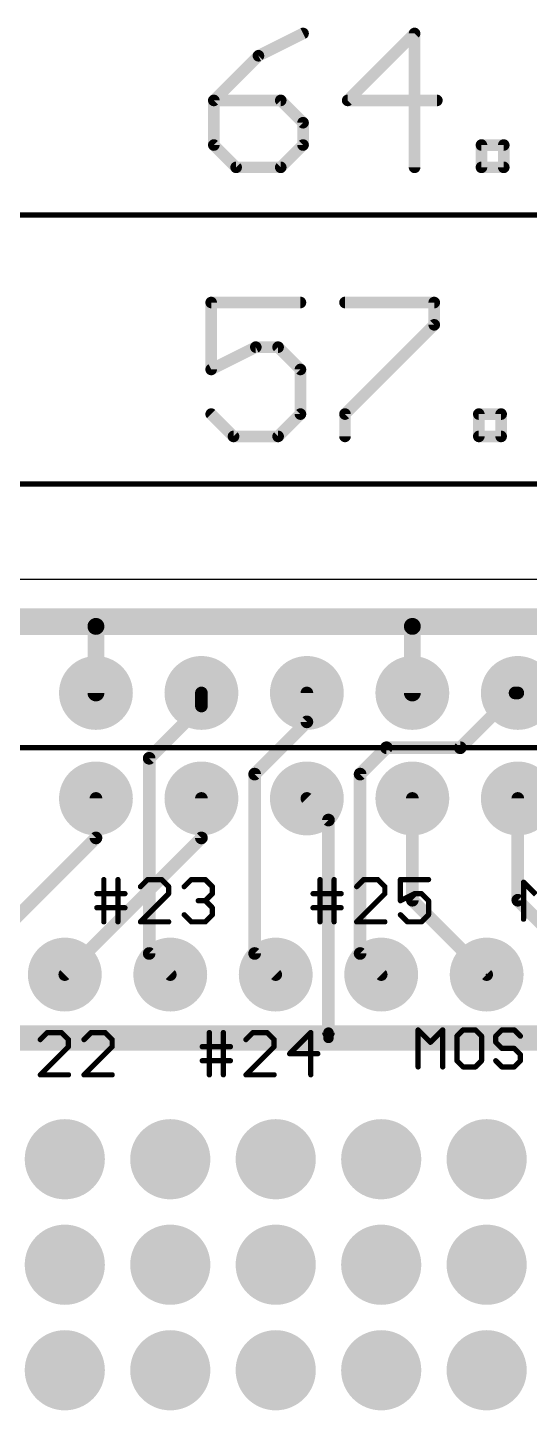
# Model space of a CAD drawing. Extents: x -5.3 to 82.2, y -21.4 to 68.5.
# Drawn here: x 21.97 to 34.05, y 35.23 to 68.52 of the extents above; entities that cross this region are included whole.
import ezdxf

# ---------------------------------------------------------------- set-up
doc = ezdxf.new("R2010")
doc.units = 0
for name, color, linetype in [('1', 12, 'CONTINUOUS'), ('16', 132, 'CONTINUOUS'), ('17', 110, 'CONTINUOUS'), ('18', 110, 'CONTINUOUS'), ('20', 40, 'CONTINUOUS'), ('21', 40, 'CONTINUOUS'), ('23', 40, 'CONTINUOUS'), ('29', 253, 'CONTINUOUS'), ('47', 253, 'CONTINUOUS')]:
    doc.layers.add(name, color=color, linetype=linetype)

# ---------------------------------------------------------------- blocks, each defined once
blk = doc.blocks.new('ROUNDP')
at = {"const_width": 0.5}
blk.add_lwpolyline([(0, -0.25, 1), (0, 0.25, 1), (0, -0.25)], format="xyb", dxfattribs=at)
blk = doc.blocks.new('ROUNDV')
at = {"const_width": 0.5}
blk.add_lwpolyline([(0, -0.25, 1), (0, 0.25, 1), (0, -0.25)], format="xyb", dxfattribs=at)

msp = doc.modelspace()

# ---------------------------------------------------------------- linework, layer by layer
at = {"layer": '1'}
for points, const_width in [([(12.639, 54.229), (57.404, 54.229)], 0.6096), ([(28.69, 51.804), (28.69, 52.5)], 0.3048), ([(32.385, 51.181), (33.704, 52.5)], 0.3048), ([(33.704, 52.5), (33.77, 52.5)], 0.3048), ([(27.432, 50.546), (28.69, 51.804)], 0.3048), ([(29.972, 50.546), (30.607, 51.181)], 0.3048), ([(30.607, 51.181), (32.385, 51.181)], 0.3048), ([(27.432, 46.228), (27.432, 50.546)], 0.3048), ([(29.972, 46.228), (29.972, 50.546)], 0.3048), ([(23.61, 49.01), (23.61, 49.96)], 0.3048), ([(26.15, 49.01), (26.15, 49.96)], 0.3048), ([(28.69, 49.96), (29.21, 49.44)], 0.3048), ([(31.23, 47.51), (31.23, 49.96)], 0.3048), ([(33.77, 47.51), (33.77, 49.96)], 0.3048), ([(29.21, 49.44), (29.21, 44.323)], 0.3048), ([(20.32, 45.72), (23.61, 49.01)], 0.3048), ([(22.86, 45.72), (26.15, 49.01)], 0.3048), ([(33.02, 45.72), (31.23, 47.51)], 0.3048), ([(35.56, 45.72), (33.77, 47.51)], 0.3048), ([(27.94, 45.72), (27.432, 46.228)], 0.3048), ([(30.48, 45.72), (29.972, 46.228)], 0.3048), ([(29.21, 44.196), (3.683, 44.196)], 0.6096), ([(38.989, 44.196), (29.21, 44.196)], 0.6096), ([(29.21, 44.323), (29.21, 44.196)], 0.254)]:
    msp.add_lwpolyline(points, dxfattribs=dict(at, const_width=const_width))
for points, const_width in [([(28.7662, 52.5, 1), (28.6138, 52.5)], 0.1524), ([(33.704, 52.5762, 1), (33.704, 52.4238)], 0.1524), ([(33.7579, 52.4461, 1), (33.6501, 52.5539)], 0.1524), ([(33.77, 52.4238, 1), (33.77, 52.5762)], 0.1524), ([(28.7439, 51.7501, 1), (28.6361, 51.8579)], 0.1524), ([(28.6138, 51.804, 1), (28.7662, 51.804)], 0.1524), ([(30.607, 51.2572, 1), (30.607, 51.1048)], 0.1524), ([(30.6609, 51.1271, 1), (30.5531, 51.2349)], 0.1524), ([(32.3311, 51.2349, 1), (32.4389, 51.1271)], 0.1524), ([(32.385, 51.1048, 1), (32.385, 51.2572)], 0.1524), ([(27.5082, 50.546, 1), (27.3558, 50.546)], 0.1524), ([(27.3781, 50.5999, 1), (27.4859, 50.4921)], 0.1524), ([(30.0482, 50.546, 1), (29.8958, 50.546)], 0.1524), ([(29.9181, 50.5999, 1), (30.0259, 50.4921)], 0.1524), ([(23.6862, 49.96, 1), (23.5338, 49.96)], 0.1524), ([(26.2262, 49.96, 1), (26.0738, 49.96)], 0.1524), ([(28.7439, 50.0139, 1), (28.6361, 49.9061)], 0.1524), ([(31.3062, 49.96, 1), (31.1538, 49.96)], 0.1524), ([(33.8462, 49.96, 1), (33.6938, 49.96)], 0.1524), ([(29.2862, 49.44, 1), (29.1338, 49.44)], 0.1524), ([(29.1561, 49.3861, 1), (29.2639, 49.4939)], 0.1524), ([(23.5338, 49.01, 1), (23.6862, 49.01)], 0.1524), ([(23.6639, 48.9561, 1), (23.5561, 49.0639)], 0.1524), ([(26.0738, 49.01, 1), (26.2262, 49.01)], 0.1524), ([(26.2039, 48.9561, 1), (26.0961, 49.0639)], 0.1524), ([(31.2839, 47.5639, 1), (31.1761, 47.4561)], 0.1524), ([(33.8239, 47.5639, 1), (33.7161, 47.4561)], 0.1524), ([(31.1538, 47.51, 1), (31.3062, 47.51)], 0.1524), ([(33.6938, 47.51, 1), (33.8462, 47.51)], 0.1524), ([(27.4859, 46.2819, 1), (27.3781, 46.1741)], 0.1524), ([(27.3558, 46.228, 1), (27.5082, 46.228)], 0.1524), ([(30.0259, 46.2819, 1), (29.9181, 46.1741)], 0.1524), ([(29.8958, 46.228, 1), (30.0482, 46.228)], 0.1524), ([(22.8061, 45.7739, 1), (22.9139, 45.6661)], 0.1524), ([(27.8861, 45.6661, 1), (27.9939, 45.7739)], 0.1524), ([(30.4261, 45.6661, 1), (30.5339, 45.7739)], 0.1524), ([(32.9661, 45.6661, 1), (33.0739, 45.7739)], 0.1524), ([(29.21, 44.3484, 1), (29.21, 44.0436)], 0.3048), ([(29.21, 44.0436, 1), (29.21, 44.3484)], 0.3048), ([(29.1338, 44.323, 1), (29.2862, 44.323)], 0.1524), ([(29.2735, 44.323, 1), (29.1465, 44.323)], 0.127), ([(29.1465, 44.196, 1), (29.2735, 44.196)], 0.127)]:
    msp.add_lwpolyline(points, format="xyb", dxfattribs=dict(at, const_width=const_width))
at = {"layer": '16'}
for points, const_width in [([(19.939, 54.102), (23.61, 54.102)], 0.4064), ([(23.61, 52.5), (23.61, 54.102)], 0.4064), ([(23.61, 54.102), (31.23, 54.102)], 0.4064), ([(31.23, 52.5), (31.23, 54.102)], 0.4064), ([(31.23, 54.102), (37.592, 54.102)], 0.4064), ([(26.15, 52.185), (26.15, 52.5)], 0.3048), ([(24.892, 50.927), (26.15, 52.185)], 0.3048), ([(24.892, 46.228), (24.892, 50.927)], 0.3048), ([(25.4, 45.72), (24.892, 46.228)], 0.3048)]:
    msp.add_lwpolyline(points, dxfattribs=dict(at, const_width=const_width))
for points, const_width in [([(23.7116, 54.102, 1), (23.5084, 54.102)], 0.2032), ([(23.61, 54.2036, 1), (23.61, 54.0004)], 0.2032), ([(23.61, 54.0004, 1), (23.61, 54.2036)], 0.2032), ([(31.3316, 54.102, 1), (31.1284, 54.102)], 0.2032), ([(31.23, 54.2036, 1), (31.23, 54.0004)], 0.2032), ([(31.23, 54.0004, 1), (31.23, 54.2036)], 0.2032), ([(23.5084, 52.5, 1), (23.7116, 52.5)], 0.2032), ([(26.2262, 52.5, 1), (26.0738, 52.5)], 0.1524), ([(31.1284, 52.5, 1), (31.3316, 52.5)], 0.2032), ([(26.0738, 52.185, 1), (26.2262, 52.185)], 0.1524), ([(26.2039, 52.1311, 1), (26.0961, 52.2389)], 0.1524), ([(24.9682, 50.927, 1), (24.8158, 50.927)], 0.1524), ([(24.8381, 50.9809, 1), (24.9459, 50.8731)], 0.1524), ([(24.9459, 46.2819, 1), (24.8381, 46.1741)], 0.1524), ([(24.8158, 46.228, 1), (24.9682, 46.228)], 0.1524), ([(25.3461, 45.6661, 1), (25.4539, 45.7739)], 0.1524)]:
    msp.add_lwpolyline(points, format="xyb", dxfattribs=dict(at, const_width=const_width))
at = {"layer": '20'}
msp.add_line((62, 55.23), (3, 55.23), dxfattribs=at)
at = {"layer": '21', "const_width": 0.0635}
for points in [[(23.832, 48.0069, 1), (23.7685, 48.0069)], [(24.171, 48.0069, 1), (24.1075, 48.0069)], [(24.8527, 48.0386, 1), (24.8527, 47.9751)], [(24.8752, 47.9844, 1), (24.8303, 48.0293)], [(25.2142, 48.0293, 1), (25.1693, 47.9844)], [(25.1917, 47.9751, 1), (25.1917, 48.0386)], [(25.9052, 48.0386, 1), (25.9052, 47.9751)], [(25.9277, 47.9844, 1), (25.8828, 48.0293)], [(26.2666, 48.0293, 1), (26.2217, 47.9844)], [(26.2442, 47.9751, 1), (26.2442, 48.0386)], [(29.039, 48.0069, 1), (28.9755, 48.0069)], [(29.378, 48.0069, 1), (29.3145, 48.0069)], [(30.0597, 48.0386, 1), (30.0597, 47.9751)], [(30.0822, 47.9844, 1), (30.0373, 48.0293)], [(30.4212, 48.0293, 1), (30.3763, 47.9844)], [(30.3987, 47.9751, 1), (30.3987, 48.0386)], [(30.9427, 48.0386, 1), (30.9427, 47.9751)], [(30.9745, 48.0069, 1), (30.911, 48.0069)], [(31.6206, 47.9751, 1), (31.6206, 48.0386)], [(33.9401, 47.9433, 1), (33.8766, 47.9433)], [(33.9308, 47.9657, 1), (33.8859, 47.9208)], [(23.6308, 47.6997, 1), (23.6308, 47.6362)], [(24.1392, 47.6997, 1), (24.1392, 47.6362)], [(24.1392, 47.6362, 1), (24.1392, 47.6997)], [(24.3087, 47.6362, 1), (24.3087, 47.6997)], [(24.6608, 47.8598, 1), (24.7057, 47.8149)], [(25.3929, 47.8374, 1), (25.3294, 47.8374)], [(25.3294, 47.6679, 1), (25.3929, 47.6679)], [(25.3387, 47.8149, 1), (25.3836, 47.8598)], [(25.3836, 47.6455, 1), (25.3387, 47.6904)], [(25.7133, 47.8598, 1), (25.7582, 47.8149)], [(26.4454, 47.8374, 1), (26.3819, 47.8374)], [(26.3819, 47.6679, 1), (26.4454, 47.6679)], [(26.3912, 47.8149, 1), (26.4361, 47.8598)], [(26.4361, 47.6455, 1), (26.3912, 47.6904)], [(28.8378, 47.6997, 1), (28.8378, 47.6362)], [(29.3462, 47.6997, 1), (29.3462, 47.6362)], [(29.3462, 47.6362, 1), (29.3462, 47.6997)], [(29.5157, 47.6362, 1), (29.5157, 47.6997)], [(29.8678, 47.8598, 1), (29.9127, 47.8149)], [(30.5999, 47.8374, 1), (30.5364, 47.8374)], [(30.5364, 47.6679, 1), (30.5999, 47.6679)], [(30.5457, 47.8149, 1), (30.5906, 47.8598)], [(30.5906, 47.6455, 1), (30.5457, 47.6904)], [(31.2817, 47.6997, 1), (31.2817, 47.6362)], [(31.2959, 47.6395, 1), (31.2675, 47.6963)], [(31.4736, 47.6904, 1), (31.4287, 47.6455)], [(31.4512, 47.6362, 1), (31.4512, 47.6997)], [(23.6308, 47.3607, 1), (23.6308, 47.2972)], [(24.3087, 47.2972, 1), (24.3087, 47.3607)], [(26.0747, 47.5302, 1), (26.0747, 47.4667)], [(26.2666, 47.5209, 1), (26.2217, 47.476)], [(26.2217, 47.5209, 1), (26.2666, 47.476)], [(26.2442, 47.4667, 1), (26.2442, 47.5302)], [(26.4454, 47.329, 1), (26.3819, 47.329)], [(26.3912, 47.3065, 1), (26.4361, 47.3514)], [(28.8378, 47.3607, 1), (28.8378, 47.2972)], [(29.5157, 47.2972, 1), (29.5157, 47.3607)], [(30.9285, 47.5268, 1), (30.9569, 47.47)], [(30.911, 47.4984, 1), (30.9745, 47.4984)], [(31.6524, 47.4984, 1), (31.5889, 47.4984)], [(31.5982, 47.476, 1), (31.6431, 47.5209)], [(23.7685, 46.99, 1), (23.832, 46.99)], [(24.1075, 46.99, 1), (24.171, 46.99)], [(24.6833, 47.0218, 1), (24.6833, 46.9582)], [(24.6608, 47.0125, 1), (24.7057, 46.9675)], [(25.3612, 46.9582, 1), (25.3612, 47.0218)], [(25.7582, 47.1819, 1), (25.7133, 47.137)], [(25.9052, 47.0218, 1), (25.9052, 46.9582)], [(25.8828, 46.9675, 1), (25.9277, 47.0125)], [(26.2217, 47.0125, 1), (26.2666, 46.9675)], [(26.2442, 46.9582, 1), (26.2442, 47.0218)], [(26.3819, 47.1595, 1), (26.4454, 47.1595)], [(26.4361, 47.137, 1), (26.3912, 47.1819)], [(28.9755, 46.99, 1), (29.039, 46.99)], [(29.3145, 46.99, 1), (29.378, 46.99)], [(29.8678, 47.0125, 1), (29.9127, 46.9675)], [(29.8903, 47.0218, 1), (29.8903, 46.9582)], [(30.5682, 46.9582, 1), (30.5682, 47.0218)], [(30.9652, 47.1819, 1), (30.9203, 47.137)], [(31.1122, 47.0218, 1), (31.1122, 46.9582)], [(31.0898, 46.9675, 1), (31.1347, 47.0125)], [(31.4287, 47.0125, 1), (31.4736, 46.9675)], [(31.4512, 46.9582, 1), (31.4512, 47.0218)], [(31.5889, 47.1595, 1), (31.6524, 47.1595)], [(31.6431, 47.137, 1), (31.5982, 47.1819)], [(33.8766, 47.0535, 1), (33.9401, 47.0535)], [(22.4397, 44.3556, 1), (22.4397, 44.2921)], [(22.4622, 44.3014, 1), (22.4173, 44.3463)], [(22.8012, 44.3463, 1), (22.7563, 44.3014)], [(22.7787, 44.2921, 1), (22.7787, 44.3556)], [(23.4922, 44.3556, 1), (23.4922, 44.2921)], [(23.5147, 44.3014, 1), (23.4698, 44.3463)], [(23.8536, 44.3463, 1), (23.8087, 44.3014)], [(23.8312, 44.2921, 1), (23.8312, 44.3556)], [(26.372, 44.3239, 1), (26.3085, 44.3239)], [(26.711, 44.3239, 1), (26.6475, 44.3239)], [(27.3927, 44.3556, 1), (27.3927, 44.2921)], [(27.4152, 44.3014, 1), (27.3703, 44.3463)], [(27.7542, 44.3463, 1), (27.7093, 44.3014)], [(27.7317, 44.2921, 1), (27.7317, 44.3556)], [(28.8159, 44.3239, 1), (28.7524, 44.3239)], [(28.8066, 44.3014, 1), (28.7617, 44.3463)], [(31.4001, 44.3873, 1), (31.3366, 44.3873)], [(31.3908, 44.4097, 1), (31.3459, 44.3648)], [(31.9933, 44.3873, 1), (31.9298, 44.3873)], [(31.984, 44.3648, 1), (31.9391, 44.4097)], [(32.3357, 44.239, 1), (32.2721, 44.239)], [(32.2814, 44.2614, 1), (32.3264, 44.2165)], [(32.4522, 44.419, 1), (32.4522, 44.3555)], [(32.4746, 44.3648, 1), (32.4297, 44.4097)], [(32.7712, 44.4097, 1), (32.7263, 44.3648)], [(32.7488, 44.3555, 1), (32.7488, 44.419)], [(32.9288, 44.239, 1), (32.8653, 44.239)], [(32.8746, 44.2165, 1), (32.9195, 44.2614)], [(33.2712, 44.239, 1), (33.2077, 44.239)], [(33.217, 44.2614, 1), (33.2619, 44.2165)], [(33.3877, 44.419, 1), (33.3877, 44.3555)], [(33.4102, 44.3648, 1), (33.3653, 44.4097)], [(33.7067, 44.4097, 1), (33.6618, 44.3648)], [(33.6843, 44.3555, 1), (33.6843, 44.419)], [(33.8101, 44.2165, 1), (33.855, 44.2614)], [(22.2478, 44.1768, 1), (22.2927, 44.1319)], [(22.9799, 44.1544, 1), (22.9164, 44.1544)], [(22.9164, 43.9849, 1), (22.9799, 43.9849)], [(22.9257, 44.1319, 1), (22.9706, 44.1768)], [(22.9706, 43.9625, 1), (22.9257, 44.0074)], [(23.3003, 44.1768, 1), (23.3452, 44.1319)], [(24.0324, 44.1544, 1), (23.9689, 44.1544)], [(23.9689, 43.9849, 1), (24.0324, 43.9849)], [(23.9782, 44.1319, 1), (24.0231, 44.1768)], [(24.0231, 43.9625, 1), (23.9782, 44.0074)], [(26.1708, 44.0167, 1), (26.1708, 43.9532)], [(26.6792, 44.0167, 1), (26.6792, 43.9532)], [(26.6792, 43.9532, 1), (26.6792, 44.0167)], [(26.8487, 43.9532, 1), (26.8487, 44.0167)], [(27.2008, 44.1768, 1), (27.2457, 44.1319)], [(27.9329, 44.1544, 1), (27.8694, 44.1544)], [(27.8694, 43.9849, 1), (27.9329, 43.9849)], [(27.8787, 44.1319, 1), (27.9236, 44.1768)], [(27.9236, 43.9625, 1), (27.8787, 44.0074)], [(31.6425, 44.1131, 1), (31.6874, 44.0682)], [(31.6425, 44.0682, 1), (31.6874, 44.1131)], [(33.2619, 44.1131, 1), (33.217, 44.0682)], [(33.2077, 44.0907, 1), (33.2712, 44.0907)], [(33.3877, 43.9741, 1), (33.3877, 43.9106)], [(33.3653, 43.9199, 1), (33.4102, 43.9648)], [(33.7067, 43.9648, 1), (33.6618, 43.9199)], [(33.6843, 43.9106, 1), (33.6843, 43.9741)], [(26.1708, 43.6777, 1), (26.1708, 43.6142)], [(26.8487, 43.6142, 1), (26.8487, 43.6777)], [(28.2757, 43.8472, 1), (28.2757, 43.7837)], [(28.2533, 43.8379, 1), (28.2982, 43.793)], [(28.9536, 43.7837, 1), (28.9536, 43.8472)], [(32.2721, 43.6458, 1), (32.3357, 43.6458)], [(32.3264, 43.6682, 1), (32.2814, 43.6233)], [(32.8653, 43.6458, 1), (32.9288, 43.6458)], [(32.9195, 43.6233, 1), (32.8746, 43.6682)], [(33.2619, 43.6682, 1), (33.217, 43.6233)], [(33.8643, 43.7941, 1), (33.8008, 43.7941)], [(33.8008, 43.6458, 1), (33.8643, 43.6458)], [(33.8101, 43.7716, 1), (33.855, 43.8165)], [(33.855, 43.6233, 1), (33.8101, 43.6682)], [(22.2703, 43.3388, 1), (22.2703, 43.2752)], [(22.2478, 43.3295, 1), (22.2927, 43.2845)], [(22.9482, 43.2752, 1), (22.9482, 43.3388)], [(23.3227, 43.3388, 1), (23.3227, 43.2752)], [(23.3003, 43.3295, 1), (23.3452, 43.2845)], [(24.0006, 43.2752, 1), (24.0006, 43.3388)], [(26.3085, 43.307, 1), (26.372, 43.307)], [(26.6475, 43.307, 1), (26.711, 43.307)], [(27.2233, 43.3388, 1), (27.2233, 43.2752)], [(27.2008, 43.3295, 1), (27.2457, 43.2845)], [(27.9012, 43.2752, 1), (27.9012, 43.3388)], [(28.7524, 43.307, 1), (28.8159, 43.307)], [(31.3366, 43.4975, 1), (31.4001, 43.4975)], [(31.9298, 43.4975, 1), (31.9933, 43.4975)], [(32.4522, 43.5293, 1), (32.4522, 43.4657)], [(32.4297, 43.475, 1), (32.4746, 43.52)], [(32.7263, 43.52, 1), (32.7712, 43.475)], [(32.7488, 43.4657, 1), (32.7488, 43.5293)], [(33.3877, 43.5293, 1), (33.3877, 43.4657)], [(33.3653, 43.475, 1), (33.4102, 43.52)], [(33.6618, 43.52, 1), (33.7067, 43.475)], [(33.6843, 43.4657, 1), (33.6843, 43.5293)]]:
    msp.add_lwpolyline(points, format="xyb", dxfattribs=at)
at = {"layer": '21', "const_width": 0.127}
for points in [[(23.8003, 46.99), (23.8003, 48.0069)], [(24.1392, 48.0069), (24.1392, 46.99)], [(24.8527, 48.0069), (24.6833, 47.8374)], [(25.1917, 48.0069), (24.8527, 48.0069)], [(25.3612, 47.8374), (25.1917, 48.0069)], [(25.7357, 47.8374), (25.9052, 48.0069)], [(25.9052, 48.0069), (26.2442, 48.0069)], [(26.2442, 48.0069), (26.4136, 47.8374)], [(29.0073, 46.99), (29.0073, 48.0069)], [(29.3462, 48.0069), (29.3462, 46.99)], [(30.0597, 48.0069), (29.8903, 47.8374)], [(30.3987, 48.0069), (30.0597, 48.0069)], [(30.5682, 47.8374), (30.3987, 48.0069)], [(31.6206, 48.0069), (30.9427, 48.0069)], [(30.9427, 48.0069), (30.9427, 47.4984)], [(33.9084, 47.0535), (33.9084, 47.9433)], [(33.9084, 47.9433), (34.205, 47.6467)], [(23.6308, 47.6679), (24.1392, 47.6679)], [(24.1392, 47.6679), (24.3087, 47.6679)], [(24.6833, 46.99), (25.3612, 47.6679)], [(25.3612, 47.6679), (25.3612, 47.8374)], [(26.4136, 47.6679), (26.2442, 47.4984)], [(26.4136, 47.8374), (26.4136, 47.6679)], [(28.8378, 47.6679), (29.3462, 47.6679)], [(29.3462, 47.6679), (29.5157, 47.6679)], [(29.8903, 46.99), (30.5682, 47.6679)], [(30.5682, 47.6679), (30.5682, 47.8374)], [(30.9427, 47.4984), (31.2817, 47.6679)], [(31.2817, 47.6679), (31.4512, 47.6679)], [(31.4512, 47.6679), (31.6206, 47.4984)], [(23.6308, 47.329), (24.3087, 47.329)], [(26.2442, 47.4984), (26.0747, 47.4984)], [(26.2442, 47.4984), (26.4136, 47.329)], [(26.4136, 47.329), (26.4136, 47.1595)], [(28.8378, 47.329), (29.5157, 47.329)], [(31.6206, 47.4984), (31.6206, 47.1595)], [(25.3612, 46.99), (24.6833, 46.99)], [(25.9052, 46.99), (25.7357, 47.1595)], [(26.2442, 46.99), (25.9052, 46.99)], [(26.4136, 47.1595), (26.2442, 46.99)], [(30.5682, 46.99), (29.8903, 46.99)], [(31.1122, 46.99), (30.9427, 47.1595)], [(31.4512, 46.99), (31.1122, 46.99)], [(31.6206, 47.1595), (31.4512, 46.99)], [(22.4397, 44.3239), (22.2703, 44.1544)], [(22.7787, 44.3239), (22.4397, 44.3239)], [(22.9482, 44.1544), (22.7787, 44.3239)], [(23.4922, 44.3239), (23.3227, 44.1544)], [(23.8312, 44.3239), (23.4922, 44.3239)], [(24.0006, 44.1544), (23.8312, 44.3239)], [(26.3403, 43.307), (26.3403, 44.3239)], [(26.6792, 44.3239), (26.6792, 43.307)], [(27.3927, 44.3239), (27.2233, 44.1544)], [(27.7317, 44.3239), (27.3927, 44.3239)], [(27.9012, 44.1544), (27.7317, 44.3239)], [(28.7842, 44.3239), (28.2757, 43.8154)], [(28.7842, 43.307), (28.7842, 44.3239)], [(31.3684, 43.4975), (31.3684, 44.3873)], [(31.3684, 44.3873), (31.665, 44.0907)], [(31.665, 44.0907), (31.9616, 44.3873)], [(31.9616, 44.3873), (31.9616, 43.4975)], [(32.4522, 44.3873), (32.3039, 44.239)], [(32.3039, 44.239), (32.3039, 43.6458)], [(32.7488, 44.3873), (32.4522, 44.3873)], [(32.8971, 44.239), (32.7488, 44.3873)], [(32.8971, 43.6458), (32.8971, 44.239)], [(33.3877, 44.3873), (33.2394, 44.239)], [(33.2394, 44.239), (33.2394, 44.0907)], [(33.6843, 44.3873), (33.3877, 44.3873)], [(33.8326, 44.239), (33.6843, 44.3873)], [(22.2703, 43.307), (22.9482, 43.9849)], [(22.9482, 43.9849), (22.9482, 44.1544)], [(23.3227, 43.307), (24.0006, 43.9849)], [(24.0006, 43.9849), (24.0006, 44.1544)], [(26.1708, 43.9849), (26.6792, 43.9849)], [(26.6792, 43.9849), (26.8487, 43.9849)], [(27.2233, 43.307), (27.9012, 43.9849)], [(27.9012, 43.9849), (27.9012, 44.1544)], [(33.2394, 44.0907), (33.3877, 43.9424)], [(33.3877, 43.9424), (33.6843, 43.9424)], [(33.6843, 43.9424), (33.8326, 43.7941)], [(26.1708, 43.646), (26.8487, 43.646)], [(28.2757, 43.8154), (28.9536, 43.8154)], [(32.3039, 43.6458), (32.4522, 43.4975)], [(32.7488, 43.4975), (32.8971, 43.6458)], [(33.3877, 43.4975), (33.2394, 43.6458)], [(33.8326, 43.6458), (33.6843, 43.4975)], [(33.8326, 43.7941), (33.8326, 43.6458)], [(22.9482, 43.307), (22.2703, 43.307)], [(24.0006, 43.307), (23.3227, 43.307)], [(27.9012, 43.307), (27.2233, 43.307)], [(32.4522, 43.4975), (32.7488, 43.4975)], [(33.6843, 43.4975), (33.3877, 43.4975)]]:
    msp.add_lwpolyline(points, dxfattribs=at)
at = {"layer": '23'}
msp.add_point((33.02, 45.72), dxfattribs=at)
at = {"layer": '47'}
for points, const_width in [([(28.5981, 68.3761), (27.5237, 67.8388)], 0.2794), ([(31.2837, 68.3761), (29.672, 66.7644)], 0.2794), ([(31.2837, 65.1527), (31.2837, 68.3761)], 0.2794), ([(27.5237, 67.8388), (26.4492, 66.7644)], 0.2794), ([(26.4492, 66.7644), (26.4492, 65.6899)], 0.2794), ([(28.0609, 66.7644), (26.4492, 66.7644)], 0.2794), ([(28.5981, 66.2272), (28.0609, 66.7644)], 0.2794), ([(29.672, 66.7644), (31.8209, 66.7644)], 0.2794), ([(28.5981, 65.6899), (28.5981, 66.2272)], 0.2794), ([(26.4492, 65.6899), (26.9865, 65.1527)], 0.2794), ([(28.0609, 65.1527), (28.5981, 65.6899)], 0.2794), ([(32.8947, 65.1527), (32.8947, 65.6899)], 0.2794), ([(32.8947, 65.6899), (33.432, 65.6899)], 0.2794), ([(33.432, 65.6899), (33.432, 65.1527)], 0.2794), ([(26.9865, 65.1527), (28.0609, 65.1527)], 0.2794), ([(33.432, 65.1527), (32.8947, 65.1527)], 0.2794), ([(0.192, 64.008), (64.959, 64.008)], 0.13), ([(28.5346, 61.8991), (26.3857, 61.8991)], 0.2794), ([(26.3857, 61.8991), (26.3857, 60.2874)], 0.2794), ([(29.6085, 61.8991), (31.7574, 61.8991)], 0.2794), ([(31.7574, 61.8991), (31.7574, 61.3618)], 0.2794), ([(31.7574, 61.3618), (29.6085, 59.2129)], 0.2794), ([(26.3857, 60.2874), (27.4602, 60.8246)], 0.2794), ([(27.4602, 60.8246), (27.9974, 60.8246)], 0.2794), ([(27.9974, 60.8246), (28.5346, 60.2874)], 0.2794), ([(28.5346, 60.2874), (28.5346, 59.2129)], 0.2794), ([(26.923, 58.6757), (26.3857, 59.2129)], 0.2794), ([(28.5346, 59.2129), (27.9974, 58.6757)], 0.2794), ([(29.6085, 59.2129), (29.6085, 58.6757)], 0.2794), ([(32.8312, 58.6757), (32.8312, 59.2129)], 0.2794), ([(32.8312, 59.2129), (33.3685, 59.2129)], 0.2794), ([(33.3685, 59.2129), (33.3685, 58.6757)], 0.2794), ([(27.9974, 58.6757), (26.923, 58.6757)], 0.2794), ([(33.3685, 58.6757), (32.8312, 58.6757)], 0.2794), ([(3.621, 57.531), (61.403, 57.531)], 0.13), ([(3.429, 51.181), (73.07, 51.181)], 0.13)]:
    msp.add_lwpolyline(points, dxfattribs=dict(at, const_width=const_width))
at = {"layer": '47', "const_width": 0.1397}
for points in [[(28.6294, 68.3136, 1), (28.5669, 68.4385)], [(31.3535, 68.3761, 1), (31.2138, 68.3761)], [(31.3331, 68.3267, 1), (31.2343, 68.4254)], [(27.4924, 67.9013, 1), (27.5549, 67.7764)], [(27.5731, 67.7894, 1), (27.4743, 67.8882)], [(26.5191, 66.7644, 1), (26.3794, 66.7644)], [(26.4492, 66.8342, 1), (26.4492, 66.6945)], [(26.3998, 66.8138, 1), (26.4986, 66.715)], [(28.1103, 66.8138, 1), (28.0115, 66.715)], [(28.0609, 66.6945, 1), (28.0609, 66.8342)], [(29.672, 66.8342, 1), (29.672, 66.6945)], [(29.6226, 66.8138, 1), (29.7214, 66.715)], [(31.8209, 66.6945, 1), (31.8209, 66.8342)], [(28.668, 66.2272, 1), (28.5283, 66.2272)], [(28.5487, 66.1778, 1), (28.6475, 66.2765)], [(26.4986, 65.7393, 1), (26.3998, 65.6405)], [(26.3794, 65.6899, 1), (26.5191, 65.6899)], [(28.5283, 65.6899, 1), (28.668, 65.6899)], [(28.6475, 65.6405, 1), (28.5487, 65.7393)], [(32.8947, 65.7598, 1), (32.8947, 65.6201)], [(32.9646, 65.6899, 1), (32.8249, 65.6899)], [(33.5018, 65.6899, 1), (33.3621, 65.6899)], [(33.432, 65.6201, 1), (33.432, 65.7598)], [(26.9865, 65.2226, 1), (26.9865, 65.0829)], [(26.9371, 65.1033, 1), (27.0359, 65.2021)], [(28.0115, 65.2021, 1), (28.1103, 65.1033)], [(28.0609, 65.0829, 1), (28.0609, 65.2226)], [(32.8947, 65.2226, 1), (32.8947, 65.0829)], [(33.432, 65.0829, 1), (33.432, 65.2226)], [(31.2138, 65.1527, 1), (31.3535, 65.1527)], [(32.8249, 65.1527, 1), (32.9646, 65.1527)], [(33.3621, 65.1527, 1), (33.5018, 65.1527)], [(26.3857, 61.9689, 1), (26.3857, 61.8292)], [(26.4556, 61.8991, 1), (26.3159, 61.8991)], [(28.5346, 61.8292, 1), (28.5346, 61.9689)], [(29.6085, 61.9689, 1), (29.6085, 61.8292)], [(31.8272, 61.8991, 1), (31.6875, 61.8991)], [(31.7574, 61.8292, 1), (31.7574, 61.9689)], [(31.6875, 61.3618, 1), (31.8272, 61.3618)], [(31.8068, 61.3124, 1), (31.708, 61.4112)], [(27.4602, 60.8945, 1), (27.4602, 60.7548)], [(27.4914, 60.7621, 1), (27.4289, 60.8871)], [(28.0468, 60.874, 1), (27.948, 60.7752)], [(27.9974, 60.7548, 1), (27.9974, 60.8945)], [(26.3545, 60.3499, 1), (26.417, 60.2249)], [(26.3159, 60.2874, 1), (26.4556, 60.2874)], [(28.6045, 60.2874, 1), (28.4648, 60.2874)], [(28.4852, 60.238, 1), (28.584, 60.3368)], [(26.4351, 59.2623, 1), (26.3363, 59.1635)], [(28.4648, 59.2129, 1), (28.6045, 59.2129)], [(28.584, 59.1635, 1), (28.4852, 59.2623)], [(29.6783, 59.2129, 1), (29.5386, 59.2129)], [(29.5591, 59.2623, 1), (29.6579, 59.1635)], [(32.8312, 59.2828, 1), (32.8312, 59.1431)], [(32.9011, 59.2129, 1), (32.7614, 59.2129)], [(33.4383, 59.2129, 1), (33.2986, 59.2129)], [(33.3685, 59.1431, 1), (33.3685, 59.2828)], [(26.923, 58.7456, 1), (26.923, 58.6059)], [(26.8736, 58.6263, 1), (26.9724, 58.7251)], [(27.948, 58.7251, 1), (28.0468, 58.6263)], [(27.9974, 58.6059, 1), (27.9974, 58.7456)], [(29.5386, 58.6757, 1), (29.6783, 58.6757)], [(32.8312, 58.7456, 1), (32.8312, 58.6059)], [(32.7614, 58.6757, 1), (32.9011, 58.6757)], [(33.2986, 58.6757, 1), (33.4383, 58.6757)], [(33.3685, 58.6059, 1), (33.3685, 58.7456)]]:
    msp.add_lwpolyline(points, format="xyb", dxfattribs=at)

# ---------------------------------------------------------------- block references
at = {"layer": '17', "xscale": 1.6764, "yscale": 1.6764}
for p in [(23.61, 52.5), (23.61, 52.5), (26.15, 52.5), (26.15, 52.5), (28.69, 52.5), (28.69, 52.5), (31.23, 52.5), (31.23, 52.5), (33.77, 52.5), (33.77, 52.5), (23.61, 49.96), (23.61, 49.96), (26.15, 49.96), (26.15, 49.96), (28.69, 49.96), (28.69, 49.96), (31.23, 49.96), (31.23, 49.96), (33.77, 49.96), (33.77, 49.96)]:
    msp.add_blockref('ROUNDP', p, dxfattribs=at)
at = {"layer": '17', "xscale": 1.6764, "yscale": 1.6764, "rotation": 90}
for p in [(22.86, 45.72), (22.86, 45.72), (25.4, 45.72), (25.4, 45.72), (27.94, 45.72), (27.94, 45.72), (30.48, 45.72), (30.48, 45.72), (33.02, 45.72), (33.02, 45.72)]:
    msp.add_blockref('ROUNDP', p, dxfattribs=at)
at = {"layer": '18', "xscale": 1.9304, "yscale": 1.9304}
for p in [(22.86, 41.275), (22.86, 41.275), (25.4, 41.275), (25.4, 41.275), (27.94, 41.275), (27.94, 41.275), (30.48, 41.275), (30.48, 41.275), (33.02, 41.275), (33.02, 41.275), (22.86, 38.735), (22.86, 38.735), (25.4, 38.735), (25.4, 38.735), (27.94, 38.735), (27.94, 38.735), (30.48, 38.735), (30.48, 38.735), (33.02, 38.735), (33.02, 38.735), (22.86, 36.195), (22.86, 36.195), (25.4, 36.195), (25.4, 36.195), (27.94, 36.195), (27.94, 36.195), (30.48, 36.195), (30.48, 36.195), (33.02, 36.195), (33.02, 36.195)]:
    msp.add_blockref('ROUNDV', p, dxfattribs=at)
at = {"layer": '29', "xscale": 1.778, "yscale": 1.778}
for p in [(23.61, 52.5), (26.15, 52.5), (28.69, 52.5), (31.23, 52.5), (33.77, 52.5), (23.61, 49.96), (26.15, 49.96), (28.69, 49.96), (31.23, 49.96), (33.77, 49.96)]:
    msp.add_blockref('ROUNDP', p, dxfattribs=at)
at = {"layer": '29', "xscale": 1.778, "yscale": 1.778, "rotation": 90}
for p in [(22.86, 45.72), (25.4, 45.72), (27.94, 45.72), (30.48, 45.72), (33.02, 45.72)]:
    msp.add_blockref('ROUNDP', p, dxfattribs=at)

doc.saveas('drawing.dxf')
